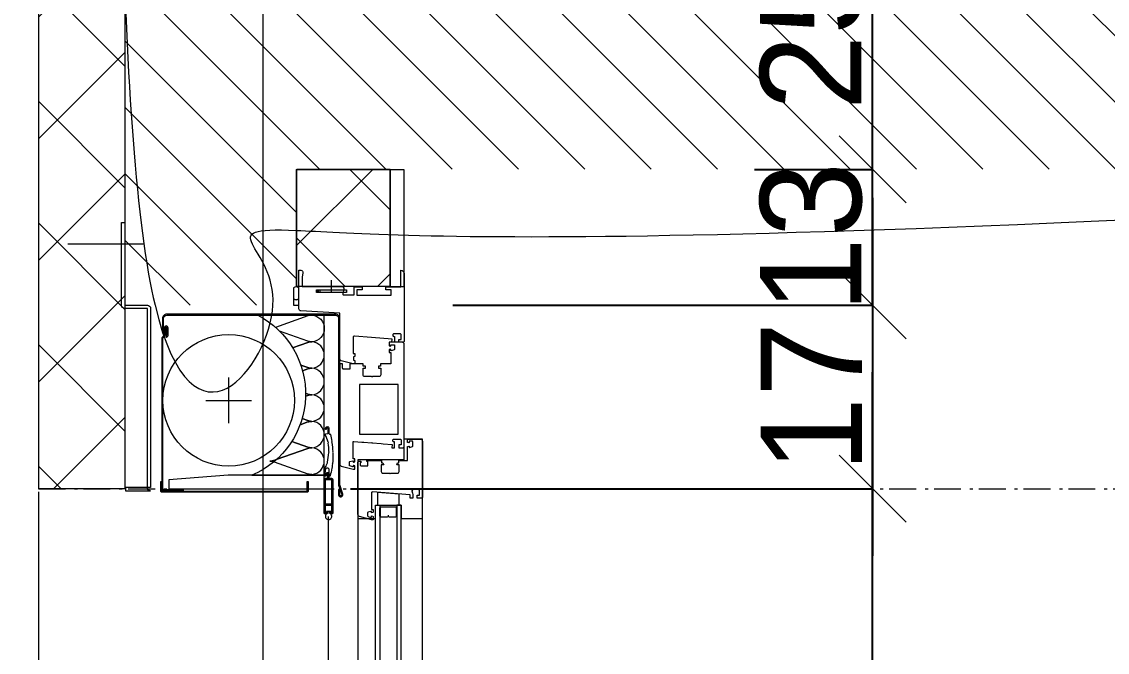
# Model space of a CAD drawing. Header units: centimetres. Extents: x -6341 to 23117, y -10090 to 8065.
# Drawn here: x 16197.9 to 16299, y -287.1 to -228.4 of the extents above; entities that cross this region are included whole.
import ezdxf

# ---------------------------------------------------------------- set-up
doc = ezdxf.new("R2010")
doc.units = ezdxf.units.CM
doc.header["$LTSCALE"] = 12.7
doc.header["$PDMODE"] = 1
doc.header["$PDSIZE"] = -2
doc.linetypes.add('Style de ligne -20', pattern=[0.328076, 0.19685, -0.0656, 0.021868, -0.043757])
doc.linetypes.add('VW-01', pattern=[0.83312, 0.41656, -0.41656])
doc.layers.get('0').update_dxf_attribs({"lineweight": 5})
for name, color, linetype, lineweight in [('B BATI-GO-coupé', 7, 'Continuous', 35), ('B Général', 7, 'Continuous', 5), ('C ANNOTATIONS-cotation', 7, 'Continuous', 5), ('FENETRES - vu', 7, 'Continuous', 5), ('Général', 7, 'Continuous', 5)]:
    doc.layers.add(name, color=color, linetype=linetype, lineweight=lineweight)
doc.styles.add('Arial', font='arial.ttf')
doc.styles.add('Eurostile', font='')
doc.styles.get('Eurostile').set_extended_font_data('Eurostile')
doc.dimstyles.new('100é', dxfattribs={"dimtxt": 30.30306, "dimasz": 6.232178, "dimexe": 0, "dimexo": 25, "dimgap": 1, "dimtad": 1, "dimdec": 1, "dimtxsty": 'Arial', "dimblk": 'VW_SLASH', "dimblk1": 'VW_SLASH', "dimblk2": 'VW_SLASH', "dimcen": 0, "dimdle": 10, "dimse1": 1, "dimse2": 1, "dimazin": 0, "dimtfac": 1, "dimtdec": 1, "dimtix": 1, "dimtmove": 0, "dimatfit": 0, "dimldrblk": 'VW_FILLEDARROW', "dimfxl": 1, "dimfrac": 2, "dimtolj": 1, "dimarcsym": 0})
pattern_1 = [(45, (0, 0), (-5.6568542, 5.6568542), []), (135, (0, 0), (5.6568542, 5.6568542), [])]

# ---------------------------------------------------------------- blocks, each defined once
blk = doc.blocks.new('Groupe-557-1')
at = {"layer": 'FENETRES - vu', "color": 7, "lineweight": 5, "flags": 128}
for points in [[(15731.62, 3542.82, -0.409755), (15732.86, 3543.97, -0.408492), (15734.09, 3542.83)], [(15736.26, 3541.79), (15736.49, 3542.44, 0.080781), (15736.55, 3542.79, -0.008653), (15736.55, 3542.83, 0.391634), (15735.32, 3543.97, 0.391634), (15734.09, 3542.83, -0.008653), (15734.09, 3542.79, 0.080781), (15734.15, 3542.44), (15734.65, 3541.03)], [(15738.88, 3542.24), (15738.96, 3542.44, 0.080781), (15739.02, 3542.79, -0.008653), (15739.02, 3542.83, 0.391634), (15737.79, 3543.97, 0.391634), (15736.55, 3542.83, -0.008653), (15736.55, 3542.79, 0.080781), (15736.62, 3542.44), (15736.79, 3541.95)], [(15741.23, 3541.91), (15741.42, 3542.44, 0.080781), (15741.49, 3542.79, -0.008653), (15741.49, 3542.83, 0.391634), (15740.25, 3543.97, 0.391634), (15739.02, 3542.83, -0.008653), (15739.02, 3542.79, 0.080781), (15739.08, 3542.44), (15739.16, 3542.23)], [(15743.36, 3540.94), (15743.89, 3542.44, 0.080781), (15743.95, 3542.79, -0.008653), (15743.95, 3542.83, 0.391634), (15742.72, 3543.97, 0.391634), (15741.49, 3542.83, -0.008653), (15741.49, 3542.79, 0.080781), (15741.55, 3542.44), (15741.8, 3541.72)], [(15745.18, 3543.97, 0.391649), (15743.95, 3542.83, -0.008653), (15743.95, 3542.79, 0.080781), (15744.01, 3542.44), (15745.05, 3539.51)], [(15745.14, 3539.26, -0.068645), (15745.19, 3538.96, -0.080781), (15745.25, 3539.31), (15746.36, 3542.44, 0.080781), (15746.42, 3542.79, -0.008653), (15746.42, 3542.83, 0.391619), (15745.18, 3543.97)], [(15731.62, 3542.81, -0.003455), (15731.62, 3542.82)], [(15731.62, 3542.81, 0.008471), (15731.62, 3542.77)], [(15731.62, 3542.77, 0.076554), (15731.69, 3542.44), (15732.75, 3539.43)], [(15734.65, 3541.03), (15734.15, 3542.44, -0.080781), (15734.09, 3542.79, -0.080781), (15734.03, 3542.44), (15733.09, 3539.81)], [(15736.79, 3541.95), (15736.62, 3542.44, -0.080781), (15736.55, 3542.79, -0.080781), (15736.49, 3542.44), (15736.26, 3541.79)], [(15739.16, 3542.23), (15739.08, 3542.44, -0.080781), (15739.02, 3542.79, -0.080781), (15738.96, 3542.44), (15738.88, 3542.24)], [(15741.8, 3541.72), (15741.55, 3542.44, -0.080781), (15741.49, 3542.79, -0.080781), (15741.42, 3542.44), (15741.23, 3541.91)], [(15745.05, 3539.51), (15744.01, 3542.44, -0.080781), (15743.95, 3542.79, -0.080781), (15743.89, 3542.44), (15743.36, 3540.94)], [(15745.24, 3539.29, -0.00473), (15745.25, 3539.31), (15746.36, 3542.44, 0.080781), (15746.42, 3542.79, 0.022561), (15746.42, 3542.69)], [(15746.42, 3542.69, -0.022561), (15746.42, 3542.79, 0.008653), (15746.42, 3542.83, -0.022591), (15746.42, 3542.93)], [(15745.05, 3539.51), (15745.12, 3539.31, -0.012068), (15745.14, 3539.26)]]:
    blk.add_lwpolyline(points, format="xyb", dxfattribs=at)
for points in [[(15734.09, 3542.79, -0.008653), (15734.09, 3542.83, -0.008653), (15734.09, 3542.79)], [(15736.55, 3542.79, -0.008653), (15736.55, 3542.83, -0.008653), (15736.55, 3542.79)], [(15739.02, 3542.79, -0.008653), (15739.02, 3542.83, -0.008653), (15739.02, 3542.79)], [(15741.49, 3542.79, -0.008653), (15741.49, 3542.83, -0.008653), (15741.49, 3542.79)], [(15743.95, 3542.79, -0.008653), (15743.95, 3542.83, -0.008653), (15743.95, 3542.79)], [(15746.42, 3542.79, -0.008653), (15746.42, 3542.83, -0.008653), (15746.42, 3542.79)], [(15745.19, 3538.92, -0.008653), (15745.19, 3538.96, -0.008653), (15745.19, 3538.92)]]:
    blk.add_lwpolyline(points, format="xyb", close=True, dxfattribs=at)
blk = doc.blocks.new('Groupe-558-1')
at = {"layer": 'FENETRES - vu', "lineweight": 5, "flags": 128}
blk.add_lwpolyline([(15746.5, 3543.97), (15731.62, 3543.97), (15731.62, 3537.78, -0.290703), (15739.23, 3542.23, -0.290703), (15746.5, 3537.24)], format="xyb", close=True, dxfattribs=at)
at = {"layer": 'FENETRES - vu', "color": 7}
blk.add_blockref('Groupe-557-1', (0, 0), dxfattribs=at)
blk = doc.blocks.new('Groupe-559-1')
at = {"layer": 'FENETRES - vu', "lineweight": 5}
for p, q in [((15739.54, 3532.95), (15739.54, 3537.2)), ((15741.66, 3535.08), (15737.41, 3535.08))]:
    blk.add_line(p, q, dxfattribs=at)
at = {"layer": 'FENETRES - vu', "lineweight": 5, "flags": 128}
blk.add_lwpolyline([(15747.77, 3529.52), (15747.77, 3543.97), (15746.5, 3543.97), (15746.5, 3535.04), (15746.92, 3529.52)], close=True, dxfattribs=at)
at = {"layer": 'FENETRES - vu', "lineweight": 5}
blk.add_circle((15739.54, 3535.08), 6.12, dxfattribs=at)
at = {"layer": 'FENETRES - vu', "color": 7}
blk.add_blockref('Groupe-558-1', (0, 0), dxfattribs=at)
blk = doc.blocks.new('Groupe-562-1')
at = {"layer": 'B BATI-GO-coupé', "linetype": 'Continuous', "lineweight": 5}
blk.add_line((15748.05, 3517.39), (15961.07, 3517.39), dxfattribs=at)
at = {"layer": 'B Général', "color": 7, "lineweight": 5}
for p, q in [((15956.47, 3553.11), (15748.54, 3553.11)), ((15750.15, 3547.11), (15956.07, 3547.11)), ((15725, 3527.11), (15725, 3520.11))]:
    blk.add_line(p, q, dxfattribs=at)
at = {"layer": 'B Général', "lineweight": 5}
blk.add_line((15729.51, 3544.66), (15728.37, 3544.66), dxfattribs=at)
at = {"layer": 'B Général', "color": 7, "linetype": 'Continuous', "lineweight": 5}
for p, q in [((15801.83, 3544.37), (15750.33, 3544.37)), ((15729.51, 3543.59), (15729.26, 3543.59)), ((15729.51, 3543.45), (15729.26, 3543.45)), ((15729.51, 3543.34), (15729.26, 3543.34))]:
    blk.add_line(p, q, dxfattribs=at)
at = {"layer": 'B Général', "lineweight": 5, "flags": 128}
for points in [[(15750.52, 3548.73), (15749.29, 3548.73), (15749.29, 3551.13), (15750.52, 3551.13), (15750.52, 3553.11), (15743.14, 3553.11), (15743.14, 3551.39), (15745.07, 3551.39), (15745.07, 3547.11), (15750.52, 3547.11)], [(15748.1, 3548.93), (15749.29, 3548.93), (15749.29, 3550.93), (15748.26, 3550.93)]]:
    blk.add_lwpolyline(points, close=True, dxfattribs=at)
at = {"layer": 'B Général', "color": 7, "linetype": 'Continuous', "lineweight": 5, "flags": 128}
for points in [[(15748.37, 3552.61), (15748.37, 3552.84), (15747.94, 3552.84, 0.198912), (15747.87, 3552.81, 0.198912), (15747.84, 3552.74), (15747.84, 3552.28, 0.335609), (15747.95, 3552.13, 0.179888), (15748.03, 3552.14), (15748.08, 3552.16, -0.109518), (15748.29, 3552.21), (15748.64, 3552.21), (15748.64, 3551.96), (15748.34, 3551.98), (15748.06, 3548.47, 0.209139), (15748.09, 3548.39, 0.209139), (15748.16, 3548.36), (15749.69, 3548.36), (15749.69, 3548.51), (15749.94, 3548.51, -0.339454), (15749.96, 3548.49), (15749.99, 3548.38, -0.233167), (15749.99, 3548.37, -0.233167), (15749.97, 3548.36), (15749.9, 3548.36, 0.233167), (15749.87, 3548.35, 0.233167), (15749.87, 3548.32), (15749.94, 3548.04, 0.339454), (15749.99, 3548.01), (15750.29, 3548.01, 0.339454), (15750.34, 3548.04), (15750.42, 3548.32, 0.233167), (15750.41, 3548.35, 0.233167), (15750.39, 3548.36), (15750.31, 3548.36, -0.233167), (15750.3, 3548.37, -0.233167), (15750.29, 3548.38), (15750.32, 3548.49, -0.339454), (15750.34, 3548.51), (15750.64, 3548.51), (15750.64, 3548.36), (15750.35, 3547.26, -0.339454), (15750.15, 3547.11), (15745.29, 3547.11, -0.198912), (15745.22, 3547.14, -0.198912), (15745.19, 3547.21), (15745.19, 3547.36), (15745.34, 3547.36), (15745.34, 3547.31), (15745.54, 3547.31, 0.414214), (15745.64, 3547.41), (15745.64, 3548.04), (15745.24, 3548.04), (15745.24, 3547.94), (15745.14, 3547.94), (15745.14, 3549.3), (15745.36, 3549.3), (15745.36, 3549.43), (15745.54, 3549.5), (15745.54, 3549.28), (15746.17, 3549.28, 0.414214), (15746.32, 3549.43), (15746.32, 3550.06), (15746.37, 3550.11), (15746.32, 3550.16), (15746.32, 3550.78, 0.414214), (15746.17, 3550.93), (15745.54, 3550.93), (15745.54, 3550.72), (15745.36, 3550.78), (15745.36, 3550.92), (15745.14, 3550.92), (15745.14, 3551.71), (15743.84, 3551.71, -0.339454), (15743.82, 3551.72), (15743.79, 3551.83, -0.233167), (15743.8, 3551.85, -0.233167), (15743.81, 3551.86), (15743.89, 3551.86, 0.233167), (15743.91, 3551.87, 0.233167), (15743.92, 3551.9), (15743.84, 3552.17, 0.339454), (15743.79, 3552.21), (15743.39, 3552.21, 0.198912), (15743.36, 3552.19, 0.198912), (15743.34, 3552.16), (15743.34, 3551.89, 0.198912), (15743.35, 3551.87, 0.198912), (15743.37, 3551.86), (15743.47, 3551.86, -0.233167), (15743.49, 3551.85, -0.233167), (15743.49, 3551.83), (15743.46, 3551.72, -0.339454), (15743.44, 3551.71), (15743.14, 3551.71), (15743.14, 3552.91, -0.414214), (15743.34, 3553.11), (15748.54, 3553.11, -0.414214), (15748.64, 3553.01), (15748.64, 3552.66, -0.414214), (15748.59, 3552.61)], [(15734.04, 3551.41, -0.414214), (15734.14, 3551.31), (15734.14, 3550.91), (15733.87, 3550.91), (15733.87, 3551.14), (15733.44, 3551.14, 0.414214), (15733.34, 3551.04), (15733.34, 3550.46, 0.414214), (15733.44, 3550.36), (15733.49, 3550.36, 0.414214), (15733.59, 3550.46), (15733.59, 3550.51), (15734.14, 3550.51), (15734.14, 3550.26), (15733.84, 3550.28), (15733.69, 3548.38), (15733.56, 3546.77, 0.437409), (15733.66, 3546.66), (15735.19, 3546.66), (15735.19, 3546.81), (15735.44, 3546.81, -0.339454), (15735.46, 3546.79), (15735.49, 3546.68), (15735.79, 3546.68), (15735.82, 3546.79, -0.339454), (15735.84, 3546.81), (15736.14, 3546.81), (15736.14, 3546.66), (15735.85, 3545.56, -0.339454), (15735.65, 3545.41), (15731.44, 3545.41), (15731.22, 3541.8, -0.396669), (15731.02, 3541.61), (15727.44, 3541.61), (15727.44, 3541.79, -0.468969), (15727.68, 3541.98), (15728.09, 3541.91), (15728.94, 3541.91), (15728.94, 3545.41), (15728.94, 3545.59, -0.468969), (15729.18, 3545.78), (15729.59, 3545.71), (15729.69, 3545.71, 0.414214), (15729.74, 3545.76), (15729.74, 3546.74), (15729.04, 3546.74, -0.414214), (15728.99, 3546.79), (15728.99, 3547.51), (15729.26, 3547.51), (15729.26, 3547.01), (15729.76, 3547.01), (15729.76, 3548.41), (15729.76, 3550.21), (15729.26, 3550.21), (15729.26, 3549.71), (15728.99, 3549.71), (15728.99, 3551.11), (15727.44, 3551.11, -0.414214), (15727.74, 3551.41), (15730.03, 3551.41), (15734.04, 3551.41)], [(15745.26, 3546.79, 0.339454), (15745.24, 3546.81), (15744.99, 3546.81), (15744.99, 3546.66), (15743.41, 3546.66, -0.437459), (15743.36, 3546.71), (15743.42, 3547.48), (15743.43, 3547.66), (15743.49, 3548.38), (15743.46, 3548.41), (15743.5, 3548.44), (15743.56, 3549.26), (15743.57, 3549.44), (15743.64, 3550.28), (15743.94, 3550.26), (15743.94, 3550.51), (15743.39, 3550.51), (15743.39, 3550.46, -0.414214), (15743.29, 3550.36), (15743.24, 3550.36, -0.414214), (15743.14, 3550.46), (15743.14, 3551.04, -0.414214), (15743.24, 3551.14), (15743.67, 3551.14), (15743.67, 3550.91), (15743.94, 3550.91), (15743.94, 3551.31, 0.414214), (15743.84, 3551.41), (15734.34, 3551.41, 0.414214), (15734.14, 3551.21), (15734.14, 3550.01), (15734.44, 3550.01, 0.339454), (15734.46, 3550.02), (15734.49, 3550.13, 0.493145), (15734.47, 3550.16), (15734.4, 3550.16, -0.414214), (15734.37, 3550.19), (15734.37, 3550.46, -0.414214), (15734.42, 3550.51), (15734.79, 3550.51, -0.339454), (15734.84, 3550.47), (15734.92, 3550.2, -0.493145), (15734.89, 3550.16), (15734.81, 3550.16, 0.493145), (15734.79, 3550.13), (15734.82, 3550.02, 0.339454), (15734.84, 3550.01), (15735.09, 3550.01), (15735.09, 3550.16), (15736.14, 3550.16), (15736.14, 3549.22), (15736.36, 3549.22), (15736.36, 3549.02), (15736.54, 3549.02), (15736.54, 3549.23), (15737.17, 3549.23, -0.414214), (15737.32, 3549.08), (15737.32, 3548.46), (15737.37, 3548.41), (15737.32, 3548.36), (15737.32, 3547.73, -0.414214), (15737.17, 3547.58), (15736.54, 3547.58), (15736.54, 3547.8), (15736.36, 3547.8), (15736.36, 3547.6), (15736.14, 3547.6), (15736.14, 3546.45), (15736.14, 3546.36), (15736.64, 3546.36), (15736.64, 3545.78, -0.414214), (15736.54, 3545.68), (15736.14, 3545.68), (15736.14, 3545.51, 0.414214), (15736.24, 3545.41), (15737.14, 3545.41), (15745.45, 3545.41, 0.339454), (15745.65, 3545.56), (15745.94, 3546.66), (15745.94, 3546.81), (15745.64, 3546.81, 0.339454), (15745.62, 3546.79), (15745.59, 3546.68, 0.493145), (15745.61, 3546.66), (15745.69, 3546.66, -0.493145), (15745.72, 3546.62), (15745.64, 3546.34, -0.339454), (15745.59, 3546.31), (15745.29, 3546.31, -0.339454), (15745.24, 3546.34), (15745.17, 3546.62, -0.493145), (15745.2, 3546.66), (15745.27, 3546.66, 0.493145), (15745.29, 3546.68)], [(15731.62, 3545.01, -0.414214), (15731.92, 3545.31), (15747.42, 3545.31), (15748.29, 3545.6, -0.463007), (15748.42, 3545.52, -0.463007), (15748.32, 3545.41), (15747.82, 3545.41), (15747.82, 3545.31), (15748.32, 3545.31, 0.463007), (15748.52, 3545.54, 0.463007), (15748.26, 3545.7), (15747.41, 3545.41), (15731.92, 3545.41, 0.414214), (15731.52, 3545.01), (15731.52, 3529.31, 0.414214), (15731.92, 3528.91), (15733.18, 3528.91, 0.414214), (15733.32, 3529.05, 0.414214), (15733.18, 3529.19), (15732.8, 3529.19, -0.414214), (15732.72, 3529.26, -0.414214), (15732.8, 3529.34), (15733.4, 3529.34, -0.2215), (15733.62, 3529.24), (15733.69, 3529.3, 0.2215), (15733.4, 3529.44), (15732.8, 3529.44, 0.414214), (15732.62, 3529.26, 0.414214), (15732.8, 3529.09), (15733.18, 3529.09, -0.414214), (15733.22, 3529.05, -0.414214), (15733.18, 3529.01), (15731.92, 3529.01, -0.414214), (15731.62, 3529.31)], [(15746.83, 3543.97, -0.414214), (15746.8, 3544), (15746.8, 3544.23, 0.365338), (15746.77, 3544.26), (15746.44, 3544.35, 0.414214), (15746.36, 3544.27, 0.414214), (15746.44, 3544.19), (15746.47, 3544.19, -0.414214), (15746.5, 3544.16), (15746.5, 3544.13, -0.414214), (15746.47, 3544.1), (15746.44, 3544.1, -0.414214), (15746.27, 3544.27, -0.414214), (15746.44, 3544.45), (15746.76, 3544.36, 0.464839), (15746.8, 3544.4), (15746.8, 3544.62, -0.414214), (15746.95, 3544.77), (15750.04, 3544.77, -0.414214), (15750.07, 3544.74), (15750.07, 3544.56, -0.414214), (15750.03, 3544.52), (15750.01, 3544.52, -0.414214), (15749.97, 3544.56), (15749.97, 3544.67), (15749.29, 3544.67), (15749.29, 3544.07), (15749.97, 3544.07), (15749.97, 3544.18, -0.414214), (15750.01, 3544.22), (15750.03, 3544.22, -0.414214), (15750.07, 3544.18), (15750.07, 3544, -0.414214), (15750.04, 3543.97)], [(15746.8, 3544.62), (15746.8, 3544.4, -0.464839), (15746.76, 3544.36), (15746.44, 3544.45, 0.414214), (15746.27, 3544.27, 0.414214), (15746.44, 3544.1), (15746.47, 3544.1, 0.414214), (15746.5, 3544.13), (15746.5, 3544.16, 0.414214), (15746.47, 3544.19), (15746.44, 3544.19, -0.414214), (15746.36, 3544.27, -0.414214), (15746.44, 3544.35), (15746.77, 3544.26, -0.365338), (15746.8, 3544.23), (15746.8, 3544, 0.414214), (15746.83, 3543.97), (15750.04, 3543.97, 0.414214), (15750.07, 3544), (15750.07, 3544.18, 0.414214), (15750.03, 3544.22), (15750.01, 3544.22, 0.414214), (15749.97, 3544.18), (15749.97, 3544.07), (15749.29, 3544.07), (15749.29, 3544.67), (15749.97, 3544.67), (15749.97, 3544.56, 0.414214), (15750.01, 3544.52), (15750.03, 3544.52, 0.414214), (15750.07, 3544.56), (15750.07, 3544.74, 0.414214), (15750.04, 3544.77), (15746.95, 3544.77, 0.414214)], [(15746.95, 3544.67, 0.414214), (15746.9, 3544.62), (15746.9, 3544.11, 0.414214), (15746.93, 3544.07), (15749.19, 3544.07), (15749.19, 3544.67)], [(15749.19, 3544.67), (15749.19, 3544.07), (15746.93, 3544.07, -0.414214), (15746.9, 3544.11), (15746.9, 3544.62, -0.414214), (15746.95, 3544.67)], [(15749.87, 3544.57), (15749.87, 3544.17), (15749.97, 3544.17), (15749.97, 3544.29, -0.414214), (15750, 3544.32), (15750.01, 3544.32, -0.344183), (15750.04, 3544.3, 0.52416), (15750.5, 3544.13, 0.52416), (15750.5, 3544.62, 0.52416), (15750.04, 3544.45, -0.344183), (15750.01, 3544.42), (15750, 3544.42, -0.414214), (15749.97, 3544.45), (15749.97, 3544.57)], [(15747.97, 3540.6), (15747.97, 3542.36, 0.414214), (15747.96, 3542.37), (15747.07, 3542.37), (15747.07, 3542.47), (15747.96, 3542.47, -0.414214), (15748.07, 3542.36), (15748.07, 3540.6), (15748.07, 3528.85, -0.414214), (15747.97, 3528.75), (15747.07, 3528.75), (15747.07, 3528.85), (15747.97, 3528.85)], [(15730.09, 3541.11), (15730.69, 3541.11), (15730.69, 3541.61), (15730.09, 3541.61, -0.4)], [(15733.76, 3528.96), (15733.36, 3529.31), (15732.8, 3529.31), (15732.8, 3529.21), (15733.32, 3529.21), (15733.72, 3528.86), (15747.85, 3528.86, 0.414214), (15747.95, 3528.96), (15747.95, 3530.86), (15747.85, 3530.86), (15747.85, 3528.96)]]:
    blk.add_lwpolyline(points, format="xyb", close=True, dxfattribs=at)
for points in [[(15728.99, 3551.39), (15728.99, 3550.09), (15718.07, 3550.09), (15718.07, 3551.39)], [(15742.67, 3550.85), (15738.07, 3550.85), (15738.07, 3547.25), (15742.67, 3547.25)], [(15750.3, 3550.73), (15750.3, 3550.7), (15749.54, 3550.7), (15749.54, 3550.73)], [(15728.94, 3550.09), (15728.94, 3541.39), (15718.07, 3541.39), (15718.07, 3550.09)], [(15749.54, 3549.13), (15749.54, 3549.16), (15750.3, 3549.16), (15750.3, 3549.13)], [(15729.51, 3543.26), (15729.26, 3543.26), (15729.26, 3546.05), (15729.51, 3546.05)]]:
    blk.add_lwpolyline(points, close=True, dxfattribs=at)
at = {"layer": 'B Général', "color": 7, "lineweight": 5, "flags": 128}
blk.add_lwpolyline([(15718.07, 3551.39), (15728.99, 3551.39), (15728.99, 3550.09), (15718.07, 3550.09)], dxfattribs=at)
for points in [[(15749.29, 3551.13), (15749.29, 3550.73), (15955.29, 3550.73), (15955.29, 3551.13)], [(15749.29, 3548.73), (15749.29, 3549.13), (15955.29, 3549.13), (15955.29, 3548.73)], [(15750.3, 3549.13), (15750.3, 3549.16), (15749.54, 3549.16), (15749.54, 3549.13)]]:
    blk.add_lwpolyline(points, close=True, dxfattribs=at)
blk.add_lwpolyline([(15750.22, 3549.93), (15750.3, 3549.93, -0.414214), (15750.39, 3549.84), (15750.39, 3549.26, -0.414214), (15750.3, 3549.16), (15749.54, 3549.16, -0.414214), (15749.44, 3549.26), (15749.44, 3550.61, -0.414214), (15749.54, 3550.7), (15750.3, 3550.7, -0.414214), (15750.39, 3550.61), (15750.39, 3550.03, -0.414214), (15750.3, 3549.93)], format="xyb", dxfattribs=at)
at = {"layer": 'B Général', "color": 7, "linetype": 'Continuous', "lineweight": 5, "flags": 128}
blk.add_lwpolyline([(15742.1, 3544.16), (15742.11, 3544.19), (15742.11, 3544.19), (15742.21, 3544.16, -0.414174), (15742.24, 3544.11, -0.414185), (15742.18, 3544.08), (15742.07, 3544.11, -0.414201), (15741.98, 3544.29, -0.331865), (15742.14, 3544.4), (15742.62, 3544.4, 0.41404), (15742.67, 3544.45), (15742.67, 3544.49, -0.058942), (15742.66, 3544.5, -0.330261), (15742.7, 3544.55, -0.022246), (15743.36, 3544.67), (15743.41, 3544.65), (15743.46, 3544.69, -0.008901), (15744.31, 3544.77), (15744.36, 3544.74), (15744.41, 3544.77, -0.495603), (15744.42, 3544.78, -0.01102), (15745.43, 3544.74), (15745.48, 3544.71), (15745.53, 3544.73, -0.034922), (15745.85, 3544.68, -0.026569), (15746.55, 3544.51), (15746.56, 3544.51, -0.321867), (15746.59, 3544.46, -0.401241), (15746.55, 3544.41), (15746.05, 3544.43), (15746.02, 3544.43, 0.424456), (15745.83, 3544.25), (15745.83, 3544.22, 0.341677), (15745.98, 3544.05), (15746.47, 3544.01, 0.538894), (15746.53, 3544.08), (15746.53, 3544.09), (15746.49, 3544.26, -0.49336), (15746.52, 3544.3, -0.339236), (15746.54, 3544.27), (15746.59, 3544.1), (15746.59, 3544.1, -0.530516), (15746.46, 3543.95), (15745.97, 3543.99, -0.114166), (15745.87, 3544.03, 0.042765), (15745.41, 3544.23), (15745.35, 3544.28), (15745.28, 3544.27, 0.037634), (15744.4, 3544.39), (15744.34, 3544.42), (15744.29, 3544.39, 0.05236), (15743.53, 3544.34), (15743.47, 3544.36), (15743.43, 3544.32, 0.061865), (15742.74, 3544.06, -0.438041), (15742.64, 3544.13), (15742.61, 3544.3, 0.357418), (15742.56, 3544.34), (15742.14, 3544.34, 0.333034), (15742.03, 3544.27, 0.414252), (15742.09, 3544.17), (15742.1, 3544.16)], format="xyb", dxfattribs=at)
at = {"layer": 'B Général', "color": 7, "lineweight": 5, "flags": 128}
for points in [[(15729.09, 3541.11), (15730.09, 3541.11, 0.4), (15730.09, 3541.61), (15729.09, 3541.61, 0.4), (15729.09, 3541.11)], [(15723, 3525.41), (15730.7, 3525.41), (15730.7, 3527.51, -0.414214), (15731, 3527.81), (15747.65, 3527.81), (15747.65, 3525.47), (15747.95, 3525.47), (15747.95, 3527.81, -0.414214), (15747.65, 3527.51), (15731, 3527.51), (15731, 3525.41, -0.414214), (15730.7, 3525.11), (15723, 3525.11)]]:
    blk.add_lwpolyline(points, format="xyb", close=True, dxfattribs=at)
at = {"layer": 'FENETRES - vu', "color": 7}
blk.add_blockref('Groupe-559-1', (0, 0), dxfattribs=at)
blk = doc.blocks.new('Groupe-762-1')
at = {"layer": 'B Général', "linetype": 'Continuous', "lineweight": 5}
h = blk.add_hatch(dxfattribs=at)
h.set_pattern_fill('45_0_15_52', style=0, pattern_type=2)
h.set_pattern_definition([(45, (0, 0), (3.5277778, -2.6458333), [])])
h.paths.add_polyline_path([(16836.06, 3263.39), (16839.07, 3263.39), (16839.07, 3247.39), (16738.56, 3247.39), (16738.56, 3263.39), (16806.06, 3263.39), (16806.06, 3786.44), (16811.06, 3786.44), (16811.06, 4134.32), (16549.06, 4134.32), (16549.06, 3541.43), (16561.88, 3541.43), (16561.88, 3525.43), (16559.16, 3525.43), (16559.16, 3525.29), (16549.06, 3525.29), (16549.06, 3525.39), (16548.88, 3525.39), (16548.88, 3320.48), (16546.88, 3320.48), (16546.99, 3320.09), (16547.13, 3319.74), (16547.32, 3319.43), (16547.55, 3319.16), (16547.82, 3318.93), (16548.13, 3318.74), (16548.49, 3318.59), (16548.88, 3318.48), (16548.88, 3316.98), (16530.98, 3316.98), (16528.9, 3525.4), (16528.9, 3525.43), (16528.89, 3525.43), (16528.89, 3525.43), (16528.88, 3525.43), (16528.88, 3525.43), (16528.88, 3745.72), (16528.89, 3745.72), (16528.89, 3804.82), (16529.08, 3804.82), (16529.08, 4134.32), (16272.06, 4134.32), (16272.06, 3541.43), (16284.88, 3541.43), (16284.88, 3525.43), (16282.06, 3525.43), (16282.06, 3525.39), (16251.9, 3525.39), (16251.9, 3525.4), (16251.92, 3525.43), (16251.89, 3525.43), (16251.89, 3525.43), (16244.19, 3525.43), (16244.01, 3529.76), (16242.04, 3529.76), (16242.04, 3541.4), (16251.88, 3541.4), (16251.88, 3541.43), (16251.85, 3541.43), (16251.85, 3804.82), (16252.03, 3804.82), (16252.03, 4208.41), (15995.06, 4208.41), (15995.06, 3541.43), (16007.88, 3541.43), (16007.88, 3525.43), (16005.16, 3525.43), (16005.16, 3525.29), (15994.88, 3525.29), (15994.88, 3320.48), (15992.88, 3320.48), (15992.99, 3320.09), (15993.13, 3319.74), (15993.32, 3319.43), (15993.55, 3319.16), (15993.82, 3318.93), (15994.13, 3318.74), (15994.49, 3318.59), (15994.88, 3318.48), (15994.88, 3316.98), (15976.98, 3316.98), (15974.88, 3525.33), (15974.88, 3525.33), (15974.88, 3804.82), (15975.06, 3804.82), (15975.06, 4208.41), (15718.03, 4208.41), (15718.03, 3541.39), (15730.7, 3541.39), (15730.7, 3525.42), (15550.57, 3525.42), (15550.57, 3541.42), (15693.06, 3541.42), (15693.06, 4893.39), (15551.33, 4893.39), (15551.33, 4909.37), (15552.09, 4909.37), (15552.09, 4909.39), (15698.06, 4909.39), (15700, 5119.92), (15718.06, 5119.97), (15718.06, 5117.8), (15717.61, 5117.62), (15717.22, 5117.4), (15716.89, 5117.14), (15716.62, 5116.85), (15716.42, 5116.52), (15716.28, 5116.15), (15716.21, 5115.75), (15716.2, 5115.31), (15718.06, 5115.31), (15718.06, 4909.39), (15731.05, 4909.39), (15731.05, 4893.39), (15718.06, 4893.39), (15718.06, 4689.1), (15718.03, 4689.1), (15718.03, 4226.33), (15975.06, 4226.33), (15975.06, 4909.49), (15975.06, 4909.49), (15977.16, 5117.84), (15995.06, 5117.84), (15995.06, 5116.34), (15994.67, 5116.23), (15994.32, 5116.08), (15994.01, 5115.89), (15993.74, 5115.66), (15993.51, 5115.39), (15993.32, 5115.08), (15993.17, 5114.73), (15993.06, 5114.34), (15995.06, 5114.34), (15995.06, 4909.49), (15995.06, 4909.49), (15995.06, 4909.39), (16005.06, 4909.39), (16005.06, 4909.39), (16008.06, 4909.39), (16008.06, 4893.39), (15995.06, 4893.39), (15995.06, 4893.36), (15995.06, 4226.33), (16252.03, 4226.33), (16252.03, 4893.39), (16252.06, 4893.39), (16252.06, 4909.38), (16252.06, 4909.39), (16252.08, 4909.39), (16252.08, 4909.39), (16252.11, 4909.39), (16252.08, 4909.42), (16254.16, 5117.84), (16272.06, 5117.84), (16272.06, 5116.34), (16271.67, 5116.23), (16271.32, 5116.08), (16271.01, 5115.89), (16270.74, 5115.66), (16270.51, 5115.39), (16270.32, 5115.08), (16270.17, 5114.73), (16270.06, 5114.34), (16272.06, 5114.34), (16272.06, 4909.39), (16282.06, 4909.39), (16282.06, 4909.39), (16285.06, 4909.39), (16285.06, 4893.39), (16272.06, 4893.39), (16272.06, 4300.34), (16529.08, 4300.34), (16529.08, 4689.1), (16529.06, 4689.1), (16529.06, 4909.38), (16529.06, 4909.39), (16529.08, 4909.39), (16529.08, 4909.39), (16529.09, 4909.39), (16529.08, 4909.42), (16531.16, 5117.84), (16549.06, 5117.84), (16549.06, 5116.34), (16548.67, 5116.23), (16548.32, 5116.08), (16548.01, 5115.89), (16547.74, 5115.66), (16547.51, 5115.39), (16547.32, 5115.08), (16547.17, 5114.73), (16547.06, 5114.34), (16549.06, 5114.34), (16549.06, 4909.39), (16549.06, 4909.39), (16549.06, 4909.38), (16562.06, 4909.39), (16562.06, 4893.39), (16549.06, 4893.39), (16549.06, 4689.1), (16549.06, 4689.1), (16549.06, 4300.34), (16811.06, 4300.34), (16811.06, 4689.1), (16811.06, 4689.13), (16811.06, 4887.79), (16797.07, 4887.79), (16797.07, 4899.79), (16806.06, 4899.79), (16806.06, 4909.39), (16806.06, 4909.39), (16809.19, 5117.84), (16826.06, 5117.84), (16826.07, 5112.39), (16825.68, 5112.28), (16825.33, 5112.13), (16825.02, 5111.94), (16824.75, 5111.71), (16824.52, 5111.44), (16824.33, 5111.13), (16824.18, 5110.78), (16824.07, 5110.39), (16826.07, 5110.39), (16826.06, 4909.39), (17002.06, 4909.39), (17002.06, 5445.39), (17579, 5445.39), (17579, 5425.39), (17398.06, 5425.39), (17398.06, 4909.39), (17579, 4909.39), (17579, 4884.39), (17449.06, 4884.39), (17449.06, 3272.29), (17579, 3272.29), (17579, 3247.39), (17032.71, 3247.39), (17032.71, 3247.39), (17024.81, 3247.39), (17024.63, 3251.7), (17022.67, 3251.7), (17022.67, 3263.39), (17088.06, 3263.39), (17088.06, 3766.44), (16826.06, 3766.44), (16826.06, 3263.39), (16836.06, 3263.39)])
h.paths.add_polyline_path([(17108.06, 3736.44), (17108.06, 3272.29), (17429.06, 3272.29), (17429.06, 4884.39), (17152.06, 4884.39), (17152.06, 4430.39), (17169.06, 4430.39), (17169.06, 4380.39), (17152.06, 4380.39), (17152.06, 3786.44), (17189.06, 3786.44), (17189.06, 3736.44)])
h.paths.add_polyline_path([(17027.06, 4909.39), (17378.06, 4909.39), (17378.06, 5425.39), (17027.06, 5425.39)])
h.paths.add_polyline_path([(16529.06, 4282.34), (16277.06, 4282.34), (16277.06, 4152.32), (16529.06, 4152.32)])
h.paths.add_polyline_path([(16811.06, 4282.34), (16554.06, 4282.34), (16554.06, 4152.32), (16811.06, 4152.32)])
h.paths.add_polyline_path([(16861.06, 4380.39), (16861.06, 3786.44), (17129.06, 3786.44), (17129.06, 4884.39), (16834.06, 4884.39), (16834.06, 4460.39), (16886.06, 4460.39), (16886.06, 4380.39)])
at = {"layer": 'B Général', "linetype": 'Continuous', "lineweight": 5, "true_color": 0x808080}
h = blk.add_hatch(dxfattribs=at)
h.set_pattern_fill('02_ISOLANT', color=8, style=0, pattern_type=2)
h.set_pattern_definition(pattern_1)
h.paths.add_polyline_path([(15718.03, 3541.43), (15718.03, 3550.09), (15728.94, 3550.09), (15728.94, 3541.43)])
h = blk.add_hatch(dxfattribs=at)
h.set_pattern_fill('02_ISOLANT', color=8, style=0, pattern_type=2)
h.set_pattern_definition(pattern_1)
h.paths.add_polyline_path([(15551.33, 3517.41), (15551.33, 3525.42), (15747.76, 3525.42), (15747.76, 3517.41)])
at = {"layer": 'B Général', "color": 7, "linetype": 'Continuous', "lineweight": 5, "flags": 128}
for points in [[(15718.03, 3541.43), (15718.03, 3550.09), (15728.94, 3550.09), (15728.94, 3541.43)], [(15551.33, 3517.41), (15551.33, 3525.42), (15747.76, 3525.42), (15747.76, 3517.41)]]:
    blk.add_lwpolyline(points, close=True, dxfattribs=at)
at = {"layer": 'B Général', "color": 7, "linetype": 'Continuous', "lineweight": 5}
blk.add_open_spline([(16836.06, 3263.39), (16837.57, 3263.39), (16839.07, 3263.39), (16839.07, 3255.39), (16839.07, 3247.39), (16788.82, 3247.39), (16738.56, 3247.39), (16738.56, 3255.39), (16738.56, 3263.39), (16772.31, 3263.39), (16806.06, 3263.39), (16806.06, 3524.92), (16806.06, 3786.44), (16808.56, 3786.44), (16811.06, 3786.44), (16811.06, 3960.38), (16811.06, 4134.32), (16680.06, 4134.32), (16549.06, 4134.32), (16549.06, 3837.88), (16549.06, 3541.43), (16555.47, 3541.43), (16561.88, 3541.43), (16561.88, 3533.43), (16561.88, 3525.43), (16560.52, 3525.43), (16559.16, 3525.43), (16559.16, 3525.36), (16559.16, 3525.29), (16554.11, 3525.29), (16549.06, 3525.29), (16549.06, 3525.34), (16549.06, 3525.39), (16548.97, 3525.39), (16548.88, 3525.39), (16548.88, 3422.93), (16548.88, 3320.48), (16547.88, 3320.48), (16546.88, 3320.48), (16547.23, 3318.83), (16548.88, 3318.48), (16548.88, 3317.73), (16548.88, 3316.98), (16539.93, 3316.98), (16530.98, 3316.98), (16529.94, 3421.19), (16528.9, 3525.4), (16528.9, 3525.41), (16528.9, 3525.43), (16528.9, 3525.43), (16528.89, 3525.43), (16528.89, 3525.43), (16528.89, 3525.43), (16528.89, 3525.43), (16528.88, 3525.43), (16528.88, 3525.43), (16528.88, 3525.43), (16528.88, 3635.58), (16528.88, 3745.72), (16528.89, 3745.72), (16528.89, 3745.72), (16528.89, 3775.27), (16528.89, 3804.82), (16528.99, 3804.82), (16529.08, 3804.82), (16529.08, 3969.57), (16529.08, 4134.32), (16400.57, 4134.32), (16272.06, 4134.32), (16272.06, 3837.88), (16272.06, 3541.43), (16278.47, 3541.43), (16284.88, 3541.43), (16284.88, 3533.43), (16284.88, 3525.43), (16283.47, 3525.43), (16282.06, 3525.43), (16282.06, 3525.41), (16282.06, 3525.39), (16266.98, 3525.39), (16251.9, 3525.39), (16251.9, 3525.4), (16251.9, 3525.4), (16251.91, 3525.41), (16251.92, 3525.43), (16251.91, 3525.43), (16251.89, 3525.43), (16251.89, 3525.43), (16251.89, 3525.43), (16248.04, 3525.43), (16244.19, 3525.43), (16244.1, 3527.6), (16244.01, 3529.76), (16243.02, 3529.76), (16242.04, 3529.76), (16242.04, 3535.58), (16242.04, 3541.4), (16246.96, 3541.4), (16251.88, 3541.4), (16251.88, 3541.42), (16251.88, 3541.43), (16251.86, 3541.43), (16251.85, 3541.43), (16251.85, 3673.12), (16251.85, 3804.82), (16251.94, 3804.82), (16252.03, 3804.82), (16252.03, 4006.61), (16252.03, 4208.41), (16123.55, 4208.41), (15995.06, 4208.41), (15995.06, 3874.92), (15995.06, 3541.43), (16001.47, 3541.43), (16007.88, 3541.43), (16007.88, 3533.43), (16007.88, 3525.43), (16006.52, 3525.43), (16005.16, 3525.43), (16005.16, 3525.36), (16005.16, 3525.29), (16000.02, 3525.29), (15994.88, 3525.29), (15994.88, 3422.89), (15994.88, 3320.48), (15993.88, 3320.48), (15992.88, 3320.48), (15993.23, 3318.84), (15994.88, 3318.48), (15994.88, 3317.73), (15994.88, 3316.98), (15985.93, 3316.98), (15976.98, 3316.98), (15975.93, 3421.16), (15974.88, 3525.33), (15974.88, 3525.33), (15974.88, 3525.33), (15974.88, 3665.07), (15974.88, 3804.82), (15974.97, 3804.82), (15975.06, 3804.82), (15975.06, 4006.61), (15975.06, 4208.41), (15846.55, 4208.41), (15718.03, 4208.41), (15718.03, 3874.9), (15718.03, 3541.39), (15724.37, 3541.39), (15730.7, 3541.39), (15730.7, 3533.41), (15730.7, 3525.42), (15640.64, 3525.42), (15550.57, 3525.42), (15550.57, 3533.42), (15550.57, 3541.42), (15621.82, 3541.42), (15693.06, 3541.42), (15693.06, 4217.41), (15693.06, 4893.39), (15622.2, 4893.39), (15551.33, 4893.39), (15551.33, 4901.38), (15551.33, 4909.37), (15551.71, 4909.37), (15552.09, 4909.37), (15552.09, 4909.38), (15552.09, 4909.39), (15625.07, 4909.39), (15698.06, 4909.39), (15699.03, 5014.65), (15700, 5119.92), (15709.03, 5119.94), (15718.06, 5119.97), (15718.06, 5118.89), (15718.06, 5117.8), (15716.12, 5117.14), (15716.2, 5115.31), (15717.13, 5115.31), (15718.06, 5115.31), (15718.06, 5012.35), (15718.06, 4909.39), (15724.56, 4909.39), (15731.05, 4909.39), (15731.05, 4901.39), (15731.05, 4893.39), (15724.56, 4893.39), (15718.06, 4893.39), (15718.06, 4791.24), (15718.06, 4689.1), (15718.05, 4689.1), (15718.03, 4689.1), (15718.03, 4457.72), (15718.03, 4226.33), (15846.55, 4226.33), (15975.06, 4226.33), (15975.06, 4567.91), (15975.06, 4909.49), (15975.06, 4909.49), (15975.06, 4909.49), (15976.11, 5013.66), (15977.16, 5117.84), (15986.11, 5117.84), (15995.06, 5117.84), (15995.06, 5117.09), (15995.06, 5116.34), (15993.42, 5115.98), (15993.06, 5114.34), (15994.06, 5114.34), (15995.06, 5114.34), (15995.06, 5011.91), (15995.06, 4909.49), (15995.06, 4909.49), (15995.06, 4909.49), (15995.06, 4909.44), (15995.06, 4909.39), (16000.06, 4909.39), (16005.06, 4909.39), (16005.06, 4909.39), (16005.06, 4909.39), (16006.56, 4909.39), (16008.06, 4909.39), (16008.06, 4901.39), (16008.06, 4893.39), (16001.56, 4893.39), (15995.06, 4893.39), (15995.06, 4893.37), (15995.06, 4893.36), (15995.06, 4559.85), (15995.06, 4226.33), (16123.55, 4226.33), (16252.03, 4226.33), (16252.03, 4559.86), (16252.03, 4893.39), (16252.05, 4893.39), (16252.06, 4893.39), (16252.06, 4901.39), (16252.06, 4909.38), (16252.06, 4909.38), (16252.06, 4909.39), (16252.07, 4909.39), (16252.08, 4909.39), (16252.08, 4909.39), (16252.08, 4909.39), (16252.09, 4909.39), (16252.11, 4909.39), (16252.09, 4909.4), (16252.08, 4909.42), (16253.12, 5013.63), (16254.16, 5117.84), (16263.11, 5117.84), (16272.06, 5117.84), (16272.06, 5117.09), (16272.06, 5116.34), (16270.41, 5115.98), (16270.06, 5114.34), (16271.06, 5114.34), (16272.06, 5114.34), (16272.06, 5011.86), (16272.06, 4909.39), (16277.06, 4909.39), (16282.06, 4909.39), (16282.06, 4909.39), (16282.06, 4909.39), (16283.56, 4909.39), (16285.06, 4909.39), (16285.06, 4901.39), (16285.06, 4893.39), (16278.56, 4893.39), (16272.06, 4893.39), (16272.06, 4596.86), (16272.06, 4300.34), (16400.57, 4300.34), (16529.08, 4300.34), (16529.08, 4494.72), (16529.08, 4689.1), (16529.07, 4689.1), (16529.06, 4689.1), (16529.06, 4799.24), (16529.06, 4909.38), (16529.06, 4909.38), (16529.06, 4909.39), (16529.07, 4909.39), (16529.08, 4909.39), (16529.08, 4909.39), (16529.08, 4909.39), (16529.08, 4909.39), (16529.09, 4909.39), (16529.08, 4909.4), (16529.08, 4909.42), (16530.12, 5013.63), (16531.16, 5117.84), (16540.11, 5117.84), (16549.06, 5117.84), (16549.06, 5117.09), (16549.06, 5116.34), (16547.41, 5115.98), (16547.06, 5114.34), (16548.06, 5114.34), (16549.06, 5114.34), (16549.06, 5011.86), (16549.06, 4909.39), (16549.06, 4909.39), (16549.06, 4909.39), (16549.06, 4909.39), (16549.06, 4909.38), (16555.56, 4909.38), (16562.06, 4909.39), (16562.06, 4901.39), (16562.06, 4893.39), (16555.56, 4893.39), (16549.06, 4893.39), (16549.06, 4791.24), (16549.06, 4689.1), (16549.06, 4689.1), (16549.06, 4689.1), (16549.06, 4494.72), (16549.06, 4300.34), (16680.06, 4300.34), (16811.06, 4300.34), (16811.06, 4494.72), (16811.06, 4689.1), (16811.06, 4689.12), (16811.06, 4689.13), (16811.06, 4788.46), (16811.06, 4887.79), (16804.07, 4887.79), (16797.07, 4887.79), (16797.07, 4893.79), (16797.07, 4899.79), (16801.57, 4899.79), (16806.06, 4899.79), (16806.06, 4904.59), (16806.06, 4909.39), (16806.06, 4909.39), (16806.06, 4909.39), (16807.62, 5013.61), (16809.19, 5117.84), (16817.62, 5117.84), (16826.06, 5117.84), (16826.07, 5115.11), (16826.07, 5112.39), (16824.43, 5112.03), (16824.07, 5110.39), (16825.07, 5110.39), (16826.07, 5110.39), (16826.07, 5009.89), (16826.06, 4909.39), (16914.06, 4909.39), (17002.06, 4909.39), (17002.06, 5177.39), (17002.06, 5445.39), (17290.53, 5445.39), (17579, 5445.39), (17579, 5435.39), (17579, 5425.39), (17488.53, 5425.39), (17398.06, 5425.39), (17398.06, 5167.39), (17398.06, 4909.39), (17488.53, 4909.39), (17579, 4909.39), (17579, 4896.89), (17579, 4884.39), (17514.03, 4884.39), (17449.06, 4884.39), (17449.06, 4078.34), (17449.06, 3272.29), (17514.03, 3272.29), (17579, 3272.29), (17579, 3259.84), (17579, 3247.39), (17305.85, 3247.39), (17032.71, 3247.39), (17032.71, 3247.39), (17032.71, 3247.39), (17028.76, 3247.39), (17024.81, 3247.39), (17024.72, 3249.55), (17024.63, 3251.7), (17023.65, 3251.7), (17022.67, 3251.7), (17022.67, 3257.55), (17022.67, 3263.39), (17055.37, 3263.39), (17088.06, 3263.39), (17088.06, 3514.92), (17088.06, 3766.44), (16957.06, 3766.44), (16826.06, 3766.44), (16826.06, 3514.92), (16826.06, 3263.39), (16831.06, 3263.39), (16836.06, 3263.39), (16836.06, 3263.39), (16836.06, 3263.39)], degree=2, knots=[0, 0, 0, 1, 1, 2, 2, 3, 3, 4, 4, 5, 5, 6, 6, 7, 7, 8, 8, 9, 9, 10, 10, 11, 11, 12, 12, 13, 13, 14, 14, 15, 15, 16, 16, 17, 17, 18, 18, 19, 19, 20, 20, 21, 21, 22, 22, 23, 23, 24, 24, 25, 25, 26, 26, 27, 27, 28, 28, 29, 29, 30, 30, 31, 31, 32, 32, 33, 33, 34, 34, 35, 35, 36, 36, 37, 37, 38, 38, 39, 39, 40, 40, 41, 41, 42, 42, 43, 43, 44, 44, 45, 45, 46, 46, 47, 47, 48, 48, 49, 49, 50, 50, 51, 51, 52, 52, 53, 53, 54, 54, 55, 55, 56, 56, 57, 57, 58, 58, 59, 59, 60, 60, 61, 61, 62, 62, 63, 63, 64, 64, 65, 65, 66, 66, 67, 67, 68, 68, 69, 69, 70, 70, 71, 71, 72, 72, 73, 73, 74, 74, 75, 75, 76, 76, 77, 77, 78, 78, 79, 79, 80, 80, 81, 81, 82, 82, 83, 83, 84, 84, 85, 85, 86, 86, 87, 87, 88, 88, 89, 89, 90, 90, 91, 91, 92, 92, 93, 93, 94, 94, 95, 95, 96, 96, 97, 97, 98, 98, 99, 99, 100, 100, 101, 101, 102, 102, 103, 103, 104, 104, 105, 105, 106, 106, 107, 107, 108, 108, 109, 109, 110, 110, 111, 111, 112, 112, 113, 113, 114, 114, 115, 115, 116, 116, 117, 117, 118, 118, 119, 119, 120, 120, 121, 121, 122, 122, 123, 123, 124, 124, 125, 125, 126, 126, 127, 127, 128, 128, 129, 129, 130, 130, 131, 131, 132, 132, 133, 133, 134, 134, 135, 135, 136, 136, 137, 137, 138, 138, 139, 139, 140, 140, 141, 141, 142, 142, 143, 143, 144, 144, 145, 145, 146, 146, 147, 147, 148, 148, 149, 149, 150, 150, 151, 151, 152, 152, 153, 153, 154, 154, 155, 155, 156, 156, 157, 157, 158, 158, 159, 159, 160, 160, 161, 161, 162, 162, 163, 163, 164, 164, 165, 165, 166, 166, 167, 167, 168, 168, 169, 169, 170, 170, 171, 171, 172, 172, 173, 173, 174, 174, 175, 175, 176, 176, 177, 177, 178, 178, 179, 179, 180, 180, 181, 181, 182, 182, 183, 183, 184, 184, 185, 185, 186, 186, 187, 187, 188, 188, 189, 189, 190, 190, 191, 191, 192, 192, 193, 193, 194, 194, 195, 195, 196, 196, 197, 197, 197], dxfattribs=at)
at = {"layer": 'B Général', "color": 7}
blk.add_blockref('Groupe-562-1', (0, 0), dxfattribs=at)
blk = doc.blocks.new('VW_SLASH')
at = {"color": 0, "linetype": 'ByBlock', "lineweight": -2}
blk.add_line((1.605, 0), (-1, 0), dxfattribs=at)
at = {"color": 0, "linetype": 'VW-01', "lineweight": 20, "flags": 128}
blk.add_lwpolyline([(0.5, 0.5), (-0.5, -0.5)], dxfattribs=at)
blk = doc.blocks.new('*D1421')
at = {"layer": 'C ANNOTATIONS-cotation', "color": 0, "linetype": 'Continuous', "lineweight": -2, "transparency": 16777216}
for p, q in [((16263.22, -217.17), (16277.11, -217.17)), ((16277.11, -235.94), (16277.11, -223.4)), ((16266.11, -242.17), (16277.11, -242.17))]:
    blk.add_line(p, q, dxfattribs=at)
at = {"layer": 'Defpoints', "color": 0, "linetype": 'Continuous', "transparency": 16777216}
for p in [(16238.22, -217.17), (16277.11, -217.17), (16241.11, -242.17)]:
    blk.add_point(p, dxfattribs=at)
at = {"layer": 'C ANNOTATIONS-cotation', "color": 0, "linetype": 'Continuous', "lineweight": -2, "transparency": 16777216, "xscale": 6.232177734375, "yscale": 6.232177734375, "zscale": 6.232177734375}
for p, rotation in [((16277.11, -217.17), 90), ((16277.11, -242.17), 270)]:
    blk.add_blockref('VW_SLASH', p, dxfattribs=dict(at, rotation=rotation))
at = {"layer": 'C ANNOTATIONS-cotation', "color": 0, "linetype": 'Continuous', "lineweight": 5, "transparency": 16777216, "insert": (16271.41, -229.67), "char_height": 9.412, "attachment_point": 5, "rotation": 90, "style": 'Eurostile'}
blk.add_mtext('\\A1;25', dxfattribs=at)
blk = doc.blocks.new('VW_FILLEDARROW')
at = {"linetype": 'Continuous', "lineweight": 0}
blk.add_hatch(color=0, dxfattribs=at).paths.add_polyline_path([(-1.604, 0.43), (0, 0), (-1.604, -0.43)])
at = {"color": 0, "linetype": 'VW-01', "lineweight": 5, "flags": 128}
blk.add_lwpolyline([(-1.604, 0.43), (0, 0), (-1.604, -0.43)], close=True, dxfattribs=at)
blk = doc.blocks.new('*D1422')
at = {"layer": 'C ANNOTATIONS-cotation', "color": 0, "linetype": 'Continuous', "lineweight": -2, "transparency": 16777216}
for p, q in [((16277.11, -235.94), (16277.11, -229.71)), ((16266.11, -242.17), (16277.11, -242.17)), ((16277.11, -254.81), (16277.11, -242.17)), ((16238.04, -254.81), (16277.11, -254.81)), ((16277.11, -261.04), (16277.11, -267.28))]:
    blk.add_line(p, q, dxfattribs=at)
at = {"layer": 'Defpoints', "color": 0, "linetype": 'Continuous', "transparency": 16777216}
for p in [(16241.11, -242.17), (16277.11, -242.17), (16213.04, -254.81)]:
    blk.add_point(p, dxfattribs=at)
at = {"layer": 'C ANNOTATIONS-cotation', "color": 0, "linetype": 'Continuous', "lineweight": -2, "transparency": 16777216, "xscale": 6.232177734375, "yscale": 6.232177734375, "zscale": 6.232177734375}
for p, rotation in [((16277.11, -242.17), 270), ((16277.11, -254.81), 90)]:
    blk.add_blockref('VW_SLASH', p, dxfattribs=dict(at, rotation=rotation))
at = {"layer": 'C ANNOTATIONS-cotation', "color": 0, "linetype": 'Continuous', "lineweight": 5, "transparency": 16777216, "insert": (16271.41, -248.49), "char_height": 9.412, "attachment_point": 5, "rotation": 90, "style": 'Eurostile'}
blk.add_mtext('\\A1;13', dxfattribs=at)
blk = doc.blocks.new('*D1423')
at = {"layer": 'C ANNOTATIONS-cotation', "color": 0, "linetype": 'Continuous', "lineweight": -2, "transparency": 16777216}
for p, q in [((16238.04, -254.81), (16277.11, -254.81)), ((16277.11, -265.64), (16277.11, -261.04)), ((16228.53, -271.87), (16277.11, -271.87))]:
    blk.add_line(p, q, dxfattribs=at)
at = {"layer": 'Defpoints', "color": 0, "linetype": 'Continuous', "transparency": 16777216}
for p in [(16213.04, -254.81), (16277.11, -254.81), (16203.53, -271.87)]:
    blk.add_point(p, dxfattribs=at)
at = {"layer": 'C ANNOTATIONS-cotation', "color": 0, "linetype": 'Continuous', "lineweight": -2, "transparency": 16777216, "xscale": 6.232177734375, "yscale": 6.232177734375, "zscale": 6.232177734375}
for p, rotation in [((16277.11, -254.81), 90), ((16277.11, -271.87), 270)]:
    blk.add_blockref('VW_SLASH', p, dxfattribs=dict(at, rotation=rotation))
at = {"layer": 'C ANNOTATIONS-cotation', "color": 0, "linetype": 'Continuous', "lineweight": 5, "transparency": 16777216, "insert": (16271.41, -263.34), "char_height": 9.412, "attachment_point": 5, "rotation": 90, "style": 'Eurostile'}
blk.add_mtext('\\A1;17', dxfattribs=at)
blk = doc.blocks.new('*D1424')
at = {"layer": 'C ANNOTATIONS-cotation', "color": 0, "linetype": 'Continuous', "lineweight": -2, "transparency": 16777216}
for p, q in [((16228.53, -271.87), (16277.11, -271.87)), ((16277.11, -485.94), (16277.11, -278.1)), ((16266.71, -492.17), (16277.11, -492.17))]:
    blk.add_line(p, q, dxfattribs=at)
at = {"layer": 'Defpoints', "color": 0, "linetype": 'Continuous', "transparency": 16777216}
for p in [(16203.53, -271.87), (16277.11, -271.87), (16241.71, -492.17)]:
    blk.add_point(p, dxfattribs=at)
at = {"layer": 'C ANNOTATIONS-cotation', "color": 0, "linetype": 'Continuous', "lineweight": -2, "transparency": 16777216, "xscale": 6.232177734375, "yscale": 6.232177734375, "zscale": 6.232177734375}
for p, rotation in [((16277.11, -271.87), 90), ((16277.11, -492.17), 270)]:
    blk.add_blockref('VW_SLASH', p, dxfattribs=dict(at, rotation=rotation))
at = {"layer": 'C ANNOTATIONS-cotation', "color": 0, "linetype": 'Continuous', "lineweight": 5, "transparency": 16777216, "insert": (16271.41, -382.02), "char_height": 9.412, "attachment_point": 5, "rotation": 90, "style": 'Eurostile'}
blk.add_mtext('\\A1;220', dxfattribs=at)

msp = doc.modelspace()

# ---------------------------------------------------------------- linework, layer by layer
at = {"layer": 'B Général', "color": 7, "linetype": 'Continuous', "lineweight": 13, "flags": 128}
msp.add_lwpolyline([(16220.4, -1323.17), (16220.4, -74.83), (15154.6, -74.83), (14874.52, -74.83), (14874.6, -242.06), (15154.61, -242.06), (15154.6, -1075.96), (14998.6, -1075.96), (14998.6, -1350.16), (15004.1, -1350.16), (15004.1, -1653.17), (15921.5, -1653.17), (15921.5, -1323.17)], close=True, dxfattribs=at)
at = {"layer": 'Général', "color": 7, "linetype": 'Style de ligne -20', "lineweight": 13}
msp.add_line((16199.5, -271.87), (16396.54, -271.87), dxfattribs=at)

# ---------------------------------------------------------------- block references
at = {"layer": 'B Général', "color": 7, "rotation": 270}
msp.add_blockref('Groupe-762-1', (12682.11, 15475.89), dxfattribs=at)

# ---------------------------------------------------------------- dimensions: what is measured, and where the dimension line sits
at = {"layer": 'C ANNOTATIONS-cotation', "color": 7, "linetype": 'Continuous', "lineweight": 5}
for base, p1, p2, picture, middle in [((16277.11, -217.17), (16241.11, -242.17), (16238.22, -217.17), '*D1421', (16271.41, -229.67)), ((16277.11, -242.17), (16213.04, -254.81), (16241.11, -242.17), '*D1422', (16271.41, -248.49)), ((16277.11, -254.81), (16203.53, -271.87), (16213.04, -254.81), '*D1423', (16271.41, -263.34)), ((16277.11, -271.87), (16241.71, -492.17), (16203.53, -271.87), '*D1424', (16271.41, -382.02))]:
    dim = msp.add_linear_dim(base=base, p1=p1, p2=p2, angle=270, dimstyle='100é', override={"dimtxt": 9.412001, "dimdec": 0, "dimpost": '<>', "dimtxsty": 'Eurostile', "dimse1": 0, "dimse2": 0, "dimtmove": 2}, dxfattribs=at)
    dim.commit()
    dim.dimension.update_dxf_attribs({"geometry": picture, "text_midpoint": middle})

doc.saveas('drawing.dxf')
